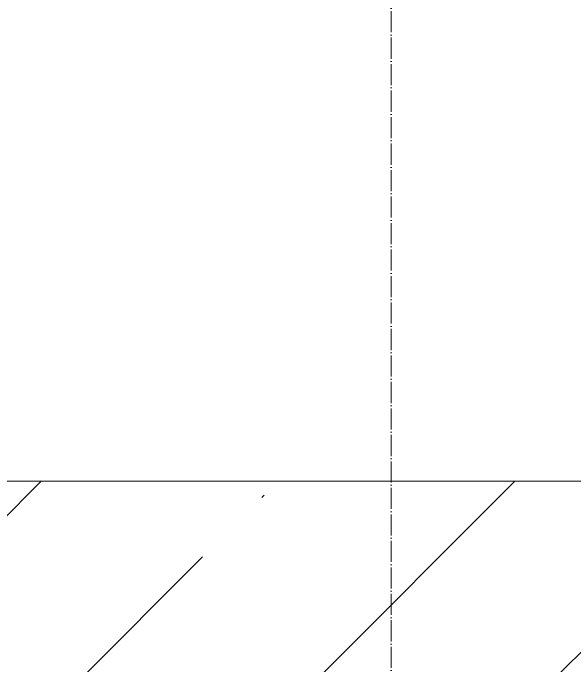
# Model space of a CAD drawing. Header units: millimetres. Extents: x -60946 to 138510, y -262288 to 24501.
# Drawn here: x -13949 to -13417, y -135968 to -135349 of the extents above; entities that cross this region are included whole.
import ezdxf

# ---------------------------------------------------------------- set-up
doc = ezdxf.new("R2010")
doc.units = ezdxf.units.MM
doc.linetypes.add('ADSK_Линия сетки', pattern=[25, 20, -2.5, 0, -2.5])
doc.layers.add('Оси', color=7, linetype='Continuous', lineweight=9)
doc.layers.add('Стены наружные', color=7, linetype='Continuous', lineweight=18)

msp = doc.modelspace()

# ---------------------------------------------------------------- hatches: boundary and pattern name
at = {"layer": 'Стены наружные', "lineweight": 9}
h = msp.add_hatch(dxfattribs=at)
h.set_pattern_fill('FP_2', color=256, style=0, pattern_type=2)
h.set_pattern_definition([(45, (9.36, -150597.75), (84.1895, 308.69595), [396.875, -79.375, 3.353, -76.022])])
h.paths.add_polyline_path([(-12890.6385, -135992.7816), (-12890.6385, -135792.7816), (-21490.6385, -135792.7816), (-21490.6385, -135992.7816), (-13090.6385, -135992.7816)])

# ---------------------------------------------------------------- linework, layer by layer
at = {"layer": 'Оси', "linetype": 'ADSK_Линия сетки', "lineweight": 5}
for p, q in [((-13590.6385, -161571.6329), (-13590.6385, -126096.8365)), ((-2488.0423, -135792.7816), (-25230.7352, -135792.7816))]:
    msp.add_line(p, q, dxfattribs=at)
at = {"layer": 'Стены наружные', "lineweight": 9}
msp.add_line((-13015.6385, -135792.7816), (-16690.6385, -135792.7816), dxfattribs=at)

doc.saveas('drawing.dxf')
